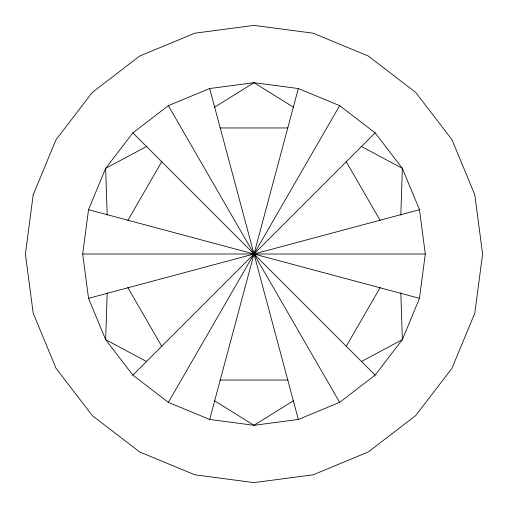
<?xml version="1.0" encoding="UTF-8"?>
<svg xmlns="http://www.w3.org/2000/svg" width="508" height="508" viewBox="0 0 508 508"><rect width="100%" height="100%" fill="white"/><g stroke="black" fill="none" stroke-linecap="round" stroke-linejoin="round"><path stroke-width="0.76" d="M107.182 292.862L105.645 339.655L132.867 375.133L168.345 402.355L209.664 419.468L254 425.304L298.336 419.468L339.655 402.355L375.133 375.133L402.355 339.655L419.468 298.336L425.304 254L419.468 209.664L402.355 168.345L375.133 132.867L339.655 105.645L298.336 88.532L254 82.696L209.664 88.532L168.345 105.645L132.867 132.867L105.645 168.345L88.532 209.664L82.696 254L88.532 298.336L105.645 339.655L146.234 361.347M400.818 215.138L402.355 168.345L361.067 146.279M209.664 419.468L298.336 88.532M127.838 220.434L161.849 161.519M168.345 402.355L339.655 105.645M346.151 346.481L380.162 287.566M132.867 375.133L375.133 132.867M214.243 107.417L254 82.696L293.757 107.417M293.757 400.583L254 425.304L214.243 400.583M146.933 146.279L105.645 168.345L107.182 215.138M361.766 361.347L402.355 339.655L400.818 292.862M88.532 298.336L419.468 209.664M219.989 127.953L288.011 127.953M82.696 254L425.304 254M219.989 380.048L288.011 380.048M88.532 209.664L419.468 298.336M132.867 132.867L375.133 375.133M346.151 161.519L380.162 220.434M168.345 105.645L339.655 402.355M127.838 287.566L161.849 346.481M209.664 88.532L298.336 419.468M33.191 194.837L25.4 254L33.191 313.163L56.026 368.3L92.354 415.646L139.7 451.974L194.837 474.809L254 482.6L313.163 474.809L368.3 451.974L415.646 415.646L451.974 368.3L474.809 313.163L482.6 254L474.809 194.837L451.974 139.7L415.646 92.354L368.3 56.026L313.163 33.191L254 25.4L194.837 33.191L139.7 56.026L92.354 92.354L56.026 139.7L33.191 194.837"/></g></svg>
